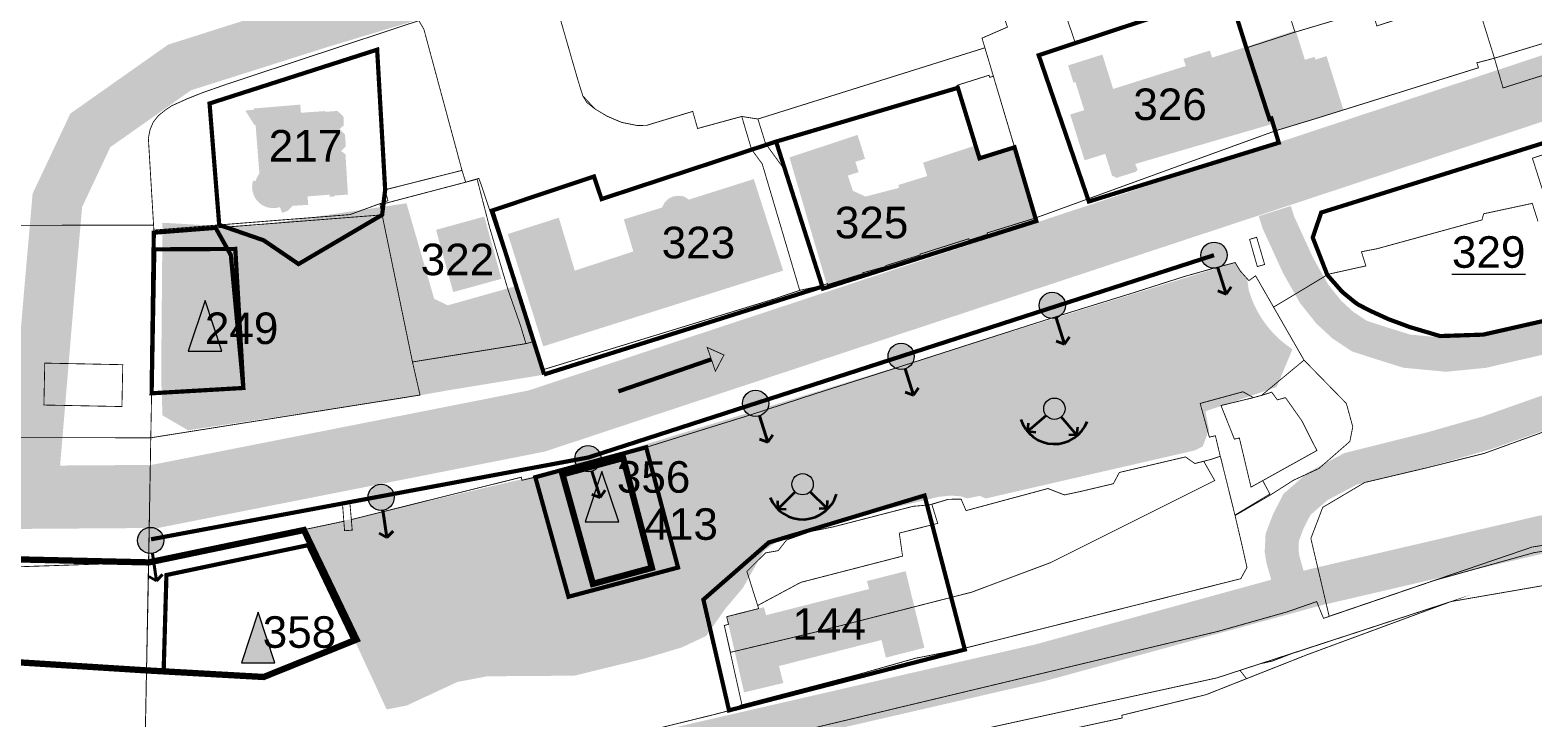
# Model space of a CAD drawing. Header units: millimetres. Extents: x 21689 to 31331, y 37531 to 43751.
# Drawn here: x 27218.5 to 27575.8, y 42110.8 to 42274.4 of the extents above; entities that cross this region are included whole.
import ezdxf

# ---------------------------------------------------------------- set-up
doc = ezdxf.new("R2010")
doc.units = ezdxf.units.MM
doc.linetypes.add('g5_01x0_5', pattern=[0.75, 0.5, -0.25])
doc.linetypes.add('g5_084', pattern=[0.4, 0.2, -0.2])
for name, color, linetype, lineweight, transparency in [('0.1 ОКН', 1, 'Continuous', 9, 0.4), ('00 Дороги', 252, 'Continuous', 9, 0.2), ('24. ценная дореволюц постройка', 192, 'Continuous', 13, 0.4)]:
    doc.layers.add(name, color=color, linetype=linetype, lineweight=lineweight, transparency=transparency)
for name, color, linetype, lineweight in [('0.15 - Видовые раскрытия', 22, 'Continuous', 9), ('00 границы ОКН', 1, 'Continuous', 40), ('00 номер ОКН', 7, 'Continuous', 15), ('00 Разраб границы', 5, 'g5_084', 50), ('CONTUR', 150, 'Continuous', 9)]:
    doc.layers.add(name, color=color, linetype=linetype, lineweight=lineweight)
doc.layers.add('00 Парки и скверы', color=114, linetype='Continuous', lineweight=9, true_color=0x00a945, transparency=0.5)
doc.styles.get("Standard").update_dxf_attribs({"font": 'arial.ttf'})
doc.linetypes.add('474_2', pattern='A,1,-0.5,[222,geobl2.shx,S=0.1,R=0,X=0,Y=0],-0.5,3', length=5)

# ---------------------------------------------------------------- blocks, each defined once
blk = doc.blocks.new('участки все')
at = {"layer": 'CONTUR', "const_width": 0.2}
for points in [[(4896.347487350002, 4462.18804601), (4868.142765889999, 4472.989903169997), (4850.255750190001, 4480.373783289993), (4824.251275599999, 4489.231949539993), (4781.350970420001, 4502.938814519999), (4765.83287279, 4505.026408469995), (4749.703738880001, 4506.3933549), (4732.89011245, 4506.16077491), (4726.997385090002, 4505.330990789996), (4722.748259560002, 4504.736043629993), (4705.370773009999, 4502.292087519999), (4669.605820690001, 4496.099632279999), (4613.917594790001, 4477.942154659999), (4501.711206980002, 4453.389942619993)], [(4501.966031100001, 4462.196080949994), (4614.116727240001, 4488.989152569993), (4630.567807440002, 4493.627302609995), (4637.665520760001, 4496.088645339994), (4639.284672360001, 4492.113839239995), (4665.86369333, 4501.186945909998), (4689.293784429999, 4507.718251989994), (4710.17562148, 4511.098559169993), (4736.764506190001, 4513.631486169994), (4756.808556, 4512.584602219998), (4782.3408151, 4508.153679529998), (4805.340030700001, 4502.871535739999), (4824.329404660002, 4497.600784209993), (4831.718142839999, 4493.597646179995), (4832.77769694, 4494.221426439995), (4837.829375609999, 4491.064072549998), (4886.78132368, 4473.544545449993), (4911.293995510001, 4464.56922089)], [(4692.749164259999, 4602.775732109999), (4688.959674220001, 4601.503745959998), (4693.425216539999, 4587.495319849994)], [(4690.279865110002, 4586.493472579998), (4688.925553050001, 4590.784225049996), (4677.367642590001, 4588.311172009999), (4676.96522881, 4586.84732719), (4652.100566569999, 4580.01798828), (4648.30919122, 4579.276032829999), (4649.357659630001, 4575.909966379994), (4640.42741076, 4573.936684079999), (4627.417615990001, 4566.115836699995), (4623.141438590002, 4573.551337969998), (4621.554043849999, 4572.415636869998), (4619.46943162, 4574.727562899999), (4618.290017880001, 4576.725628649998), (4613.249437239999, 4575.382796409998), (4606.098471820001, 4573.362272119993), (4593.60734876, 4569.373499339999), (4574.908716829999, 4563.589757929999), (4555.332936860002, 4557.339443359997), (4536.278873279999, 4551.201140959994), (4518.713040509999, 4545.600055029994), (4502.913996750002, 4540.441920459998), (4487.802143460001, 4535.753266489999), (4476.08619749, 4532.102624539999), (4458.099645190002, 4527.107980949994), (4448.706283440002, 4524.931785889996), (4448.55749418, 4525.664067309997), (4408.153107580001, 4515.592621939998), (4407.787188800001, 4519.778244159999), (4406.034070019999, 4519.57508391), (4406.366934330002, 4515.189966789999), (4359.986977290001, 4505.41000787), (4360.470664669999, 4535.042747059997), (4424.48652378, 4545.202692779996), (4422.686970760001, 4553.070281679996), (4449.663804359999, 4557.427277119997), (4451.48104205, 4557.899456739993), (4453.690251150001, 4551.315602379996), (4454.150910820001, 4551.358549719997), (4508.51588916, 4567.996277679994), (4514.748139290001, 4570.100868899993), (4520.055597730002, 4571.239614669997), (4521.372643910003, 4571.699452209999), (4521.439260290001, 4571.478431299998), (4529.83927941, 4574.089835209997), (4529.772203820001, 4574.280863009997), (4535.34572507, 4575.815536899994), (4535.288647190002, 4576.006411629998), (4543.407046650002, 4578.512126589994), (4543.33997108, 4578.703154389994), (4554.946246920001, 4582.375473449996), (4555.051170320003, 4582.043865569998), (4559.4225181, 4583.436944419998), (4559.297293160001, 4583.748863029999), (4570.791757040002, 4587.302893159998), (4627.799191980001, 4608.020170489996), (4637.283246440001, 4610.894976789998), (4676.129204569999, 4623.030274519995), (4675.757050600001, 4624.195977149997), (4679.924004190001, 4625.302183279993), (4681.975744880001, 4618.23074128), (4733.043492960002, 4634.398929999996)], [(4615.004679680001, 4640.386197959997), (4580.36479005, 4628.646504329998), (4576.27022536, 4640.75924688)], [(4564.146854820003, 4632.704827649999), (4558.09660172, 4630.077448949982), (4566.05812088, 4603.395437359998), (4566.05812088, 4603.395437359998), (4570.791757040002, 4587.302893159998), (4627.799191980001, 4608.020170489996), (4626.90456413, 4610.983880149993), (4626.432376250003, 4610.841108989997), (4620.94131772, 4627.755251249982), (4632.488677060002, 4631.498470399995), (4630.029890990001, 4639.416149029996)], [(4722.394237200002, 4547.581633009999), (4677.495223739999, 4531.328986919993), (4663.391058360001, 4527.794911629993), (4649.089234580002, 4524.413862909997), (4639.098601150002, 4518.49679782), (4636.285339990001, 4511.099838789996), (4640.63201728, 4492.593213089996), (4688.894392270002, 4509.064372219996), (4709.774086400001, 4512.304711579999)], [(4455.898610610002, 4641.342209259994), (4460.380266030003, 4625.77352042), (4462.080308349999, 4619.897464679983), (4463.195546369999, 4616.320373269998), (4464.141750639999, 4614.765879209997), (4466.10802671, 4613.21576735998), (4468.971799950002, 4611.501913639979), (4472.429417440002, 4610.038969039996), (4476.10800774, 4609.292644559995), (4478.358715310001, 4609.33818531), (4489.319476840003, 4612.650385639979), (4490.477202900001, 4608.582641749999), (4499.113494090001, 4610.95042655), (4500.971181640001, 4611.451986679997), (4503.281993520002, 4603.666571799979), (4505.848122850002, 4600.147267239983), (4514.748139290001, 4570.100868899993), (4508.51588916, 4567.996277679994), (4454.150910820001, 4551.358549719981), (4453.690251150001, 4551.315602379996), (4438.92623239, 4595.47185134), (4438.455478700001, 4596.729064689992), (4435.34149594, 4595.816736929999), (4434.464566899998, 4598.63017633), (4425.39832918, 4632.189143039999)], [(4722.394237200002, 4547.581633009999), (4677.495223739999, 4531.328986919993), (4663.391058360001, 4527.794911629993), (4649.089234580002, 4524.413862909997), (4639.098601150002, 4518.49679782), (4636.285339990001, 4511.099838789996), (4640.631711140001, 4492.573217699995), (4639.284672360001, 4492.113839239995), (4637.665520760001, 4496.088645339994), (4630.567807440002, 4493.627302609995), (4614.116727240001, 4488.989152569993), (4501.966031100001, 4462.196080949994)], [(4459.813261720003, 4460.721438199994), (4494.293282210001, 4469.203583439994), (4499.09238848, 4470.450114069993), (4500.028450490001, 4470.845784609998), (4500.607350430001, 4471.426924199993), (4528.790443360001, 4478.805469629995), (4542.238744640002, 4482.609590629996), (4547.083399930001, 4483.565422289998), (4553.443371400001, 4484.868055669998), (4619.6188296, 4501.5349671), (4621.089828800002, 4504.21245703), (4619.807239720001, 4509.922117819995), (4618.258644360001, 4516.545855129996), (4626.784764399999, 4521.515338749996), (4632.076826110002, 4524.914329989996), (4638.179974120001, 4527.730900719994), (4645.558711230001, 4534.177956759995), (4646.242140220001, 4537.667507709993), (4644.716851730001, 4543.200883339996), (4634.654569270002, 4553.504983369996), (4627.417615990001, 4566.115836699995), (4640.185016890002, 4573.780394589994), (4643.772642710002, 4569.705449589994), (4646.804740100001, 4567.229016669997), (4647.616285570002, 4566.67658929), (4650.15595027, 4565.347700499994), (4654.684133509999, 4563.268363619994), (4658.40306728, 4561.891419609994), (4659.735411429999, 4561.391018839997), (4667.002351390001, 4559.229750299993), (4677.257644540001, 4559.57273919), (4691.296466110001, 4562.757812229996)], [(4459.813261720003, 4460.721438199994), (4494.293282210001, 4469.203583439994), (4499.09238848, 4470.450114069993), (4500.038448189999, 4470.845631549994), (4500.607350430001, 4471.426924199993), (4501.01893994, 4471.530623169994), (4496.82819516, 4490.424869589995), (4497.83209815, 4490.67950079), (4497.39006446, 4492.506276679996), (4497.39006446, 4492.506276679996), (4504.98955038, 4494.429935679996), (4502.194923380001, 4503.272761909997), (4506.642338000001, 4507.674690779997), (4509.64037561, 4508.198792459996), (4511.63941661, 4510.748198099995), (4517.330106770002, 4512.751081169997), (4522.77722666, 4513.867689359998), (4541.712026690002, 4518.747814199996), (4545.607254930001, 4519.088178689999), (4550.087658880001, 4520.419588329998), (4553.128031259999, 4520.443039489997), (4554.29642459, 4517.72513916), (4573.77691552, 4522.9769103), (4577.67366584, 4521.457243369994), (4581.46596017, 4522.259185729999), (4589.314468690001, 4524.119030809997), (4590.755475059999, 4526.796980069994), (4606.472180889999, 4530.496368339998), (4608.6880929, 4528.922435369997), (4612.522979910002, 4529.893726199996), (4614.734566040002, 4530.649869329994), (4613.57924042, 4535.527578349996), (4612.645933850003, 4535.311866659998), (4612.154056720003, 4535.189396939997), (4609.966890200001, 4543.212917169999), (4620.149405870001, 4545.987031079996), (4622.61801545, 4544.589229919998), (4624.54614542, 4545.119711819999), (4634.654569270002, 4553.504983369996), (4623.141438590002, 4573.551337969998), (4621.554043849999, 4572.415636869998), (4619.46943162, 4574.727562899999), (4618.290017880001, 4576.725628649998), (4613.249437239999, 4575.382796409998), (4606.098471820001, 4573.362272119993), (4593.60734876, 4569.373499339999), (4574.908716829999, 4563.589757929999), (4555.332936860002, 4557.339443359997), (4536.278873279999, 4551.201140959994), (4518.713040509999, 4545.600055029994), (4502.913996750002, 4540.441920459998), (4487.802143460001, 4535.753266489999), (4476.08619749, 4532.102624539999), (4458.099645190002, 4527.107980949994), (4448.706283440002, 4524.931785889996), (4448.55749418, 4525.664067309997), (4408.153107580001, 4515.592621939998), (4408.36463009, 4513.079371529995), (4406.542598859999, 4512.947266649994), (4406.366934330002, 4515.189966789999), (4359.986977290001, 4505.41000787), (4358.94511339, 4453.035703489994)], [(4384.482807770001, 4423.484576919996), (4591.43165799, 4468.416377429996), (4591.331479579999, 4469.057913919998), (4611.376632520001, 4473.961040379996), (4635.361916920003, 4483.443861299995), (4669.605820690001, 4496.099632279999), (4705.370773009999, 4502.292087519999), (4732.89011245, 4506.16077491), (4749.703738880001, 4506.3933549), (4765.83287279, 4505.026408469995), (4781.350970420001, 4502.938814519999), (4824.251275599999, 4489.231949539993), (4850.255750190001, 4480.373783289993), (4868.142765889999, 4472.989903169997), (4896.347487350002, 4462.18804601)]]:
    blk.add_lwpolyline(points, dxfattribs=at)
for points in [[(4456.77217173, 4638.308820459999), (4563.69132939, 4673.491980109997), (4574.259262000003, 4641.350038469994), (4564.19707102, 4637.944081679997), (4564.569531199999, 4636.798374099998), (4562.941178740002, 4636.253302729993), (4564.146854820003, 4632.704827649999), (4558.09660172, 4630.077448949982), (4558.781382870002, 4627.776954499998), (4504.811877880001, 4610.843180919998), (4500.971181640001, 4611.451986679997), (4490.477202900001, 4608.582641749999), (4489.319476840003, 4612.650385639979), (4478.358715310001, 4609.33818531), (4476.10800774, 4609.292644559995), (4472.429417440002, 4610.038969039996), (4468.971799950002, 4611.501913639979), (4466.10802671, 4613.21576735998), (4463.195546369999, 4616.320373269998), (4462.080308349999, 4619.897464679983), (4460.380266030003, 4625.77352042), (4456.77217173, 4638.308820459999)], [(4584.855871530002, 4656.147861929981), (4604.570854109999, 4662.346039559998), (4606.651696119999, 4661.0941752), (4608.929745800003, 4661.619299029997), (4609.13112545, 4661.056213379998), (4610.276220629999, 4661.38868264998), (4615.318485409999, 4662.841488479993), (4619.484572540001, 4652.78766052), (4622.861699690002, 4651.945951059999), (4622.463877770002, 4650.782037049998), (4614.52141013, 4648.663632159979), (4615.160029360002, 4646.613845829997), (4613.250976170002, 4646.023072089993), (4615.004679680001, 4640.386197959997), (4580.36479005, 4628.646504329998), (4576.27022536, 4640.75924688), (4574.641872930002, 4640.214175549998), (4574.259262000003, 4641.350038469994), (4573.686187500003, 4643.10882021), (4577.334320990001, 4652.78300702), (4580.756145440002, 4654.860625749999), (4584.855871530002, 4656.147861929981)], [(4328.41415557, 4585.573792629999), (4361.13460813, 4585.592828559994), (4359.891821380002, 4606.311957379999), (4360.30265442, 4608.325677169996), (4361.080341150002, 4610.133779229996), (4362.324093260002, 4611.684744339997), (4363.86303135, 4612.921188469998), (4365.509801200001, 4614.015980929995), (4369.124846270002, 4615.65064072), (4372.797275330002, 4617.114421069993), (4378.39737645, 4619.078690159994), (4424.199685080003, 4634.237504619996), (4420.75282659, 4646.200334569999), (4405.71202422, 4641.580596079999), (4396.668379040002, 4640.039052119995), (4382.811590960002, 4635.681186429996), (4382.030200050001, 4638.203162139994), (4375.0311483, 4661.780435959998), (4347.8474179, 4657.626615449998), (4319.71326453, 4647.567316359992), (4324.478312040002, 4628.954267999993), (4326.680785570003, 4621.930512009996), (4329.007600790002, 4622.374889469996), (4328.41415557, 4585.573792629999)], [(4679.924004190001, 4625.302183279979), (4679.74307914, 4625.894955759998), (4676.883676960001, 4635.078772219997), (4727.639709040002, 4650.481728529979), (4731.001951670001, 4640.830212499997), (4679.924004190001, 4625.302183279979)], [(4641.841230800004, 4634.275289039979), (4650.850648120002, 4636.847360319996), (4651.951448660002, 4632.980490419998), (4664.321832820002, 4636.921108909999), (4675.05835405, 4639.95673886998), (4676.291219480001, 4636.877850419995), (4676.883676960001, 4635.078772219997), (4679.74307914, 4625.894955759998), (4679.924004190001, 4625.302183279979), (4675.75720367, 4624.205974849996), (4676.119206870001, 4623.030427589983), (4637.283246440001, 4610.894976789998), (4627.799191980001, 4608.020170489996), (4626.90456413, 4610.983880149993), (4626.432376250003, 4610.841108989997), (4620.94131772, 4627.755251249982), (4632.488677060002, 4631.498470399995), (4641.841230800004, 4634.275289039979)], [(4731.001951670001, 4640.830212499997), (4733.043492960002, 4634.398929999996), (4681.975744880001, 4618.23074128), (4679.924004190001, 4625.302183279979), (4731.001951670001, 4640.830212499997)], [(4359.891821380002, 4606.311957379999), (4360.30265442, 4608.325677169996), (4361.080341150002, 4610.133779229996), (4362.324093260002, 4611.684744339997), (4363.86303135, 4612.921188469998), (4365.509801199998, 4614.015980929995), (4369.124846270002, 4615.65064072), (4372.797275330002, 4617.114421069978), (4378.39737645, 4619.078690159994), (4424.199685080003, 4634.237504619996), (4425.39832918, 4632.189143039999), (4434.464566899998, 4598.63017633), (4416.19389504, 4594.019887019996), (4416.853936080002, 4591.409769119978), (4407.803346460001, 4588.108321989981), (4361.206831359999, 4584.431717119979), (4359.891821380002, 4606.311957379999)], [(4521.439260290001, 4571.478431299998), (4521.372643910003, 4571.699452209999), (4520.055597730002, 4571.239614669997), (4511.353125860001, 4598.512975649995), (4506.63265798, 4605.015277579994), (4504.811877880001, 4610.843180919998), (4558.781382870002, 4627.776954499998), (4560.79787858, 4621.016051269995), (4559.92363962, 4620.739435129995), (4559.76148533, 4621.251920039997), (4552.144654710001, 4618.848527249997), (4552.296964370001, 4618.346193099983), (4556.48915415, 4604.771948969996), (4557.499009430001, 4601.496473249979), (4565.82904408, 4604.108947749999), (4566.05812088, 4603.395437359998), (4570.791757040002, 4587.302893159998), (4559.297293160001, 4583.748863029999), (4559.4225181, 4583.436944419998), (4555.051170320003, 4582.043865569998), (4554.946246920001, 4582.375473449996), (4543.33997108, 4578.703154389979), (4543.407046650002, 4578.512126589994), (4535.288647190002, 4576.006411629983), (4535.34572507, 4575.815536899979), (4529.772203820001, 4574.280863009982), (4529.83927941, 4574.089835209997), (4521.439260290001, 4571.478431299998)], [(4552.144654710001, 4618.848527249997), (4559.76148533, 4621.251920039997), (4559.92363962, 4620.739435129995), (4560.79787858, 4621.016051269995), (4565.82904408, 4604.108947749999), (4557.499009430001, 4601.496473249979), (4556.48915415, 4604.771948969996), (4552.296964370001, 4618.346193099983), (4552.144654710001, 4618.848527249997)], [(4414.979515369999, 4590.468462879995), (4429.00600474, 4594.153728399994), (4434.006137800003, 4595.467180239997), (4438.062506870003, 4596.53508035998), (4441.007596570002, 4585.109936239998), (4445.4096838, 4570.222468919993), (4448.369783460003, 4561.73710911), (4449.663957430002, 4557.437274819997), (4422.686970760001, 4553.070281679996), (4414.979515369999, 4590.468462879995)], [(4361.187343330002, 4583.81201247), (4415.472503799999, 4588.050903539995), (4422.686970760001, 4553.070281679996), (4424.48652378, 4545.202692779996), (4360.470664669999, 4535.042747059997), (4361.30668637, 4579.850165939999), (4361.187343330002, 4583.81201247)], [(4328.41415557, 4585.573792629999), (4361.13460813, 4585.592828559994), (4361.30668637, 4579.850165939999), (4360.470664669999, 4535.042747059997), (4327.461043980002, 4535.078134409996), (4328.41415557, 4585.573792629999)], [(4621.71420292, 4582.223226069997), (4623.391778200002, 4582.71754374), (4625.292740979999, 4576.248411959997), (4623.545181820001, 4575.755165759998), (4621.71420292, 4582.223226069997)], [(4621.71420292, 4582.223226069997), (4623.391778200002, 4582.71754374), (4625.292740979999, 4576.248411959997), (4623.545181820001, 4575.755165759998), (4621.71420292, 4582.223226069997)], [(4335.262391430002, 4552.798781079997), (4353.806757820002, 4552.424858599995), (4353.614310340002, 4542.467756269995), (4335.059793160001, 4542.83183363), (4335.262391430002, 4552.798781079997)], [(4335.262391430002, 4552.798781079997), (4353.806757820002, 4552.424858599995), (4353.614310340002, 4542.467756269995), (4335.059793160001, 4542.83183363), (4335.262391430002, 4552.798781079997)], [(4609.966890200001, 4543.212917169999), (4620.149405870001, 4545.987031079996), (4622.61801545, 4544.589229919998), (4614.919319910001, 4542.71709169), (4618.097023919999, 4534.728406269998), (4618.347884800001, 4534.784565739996), (4619.28119135, 4535.000277429993), (4620.436516960002, 4530.122568479994), (4622.05218767, 4523.307803399999), (4624.835890320002, 4524.855190599999), (4626.537117970001, 4521.669130939997), (4618.230488090001, 4516.666286719999), (4614.79271541, 4530.528978539995), (4614.734566040002, 4530.649869329994), (4613.57924042, 4535.527578349996), (4612.645933850003, 4535.311866659998), (4612.154056720003, 4535.189396939997), (4609.966890200001, 4543.212917169999)], [(4637.72560713, 4532.017875079996), (4636.695852560001, 4533.993649189993), (4634.212057730001, 4538.97169767), (4630.248096179999, 4544.592410769997), (4628.319966229999, 4544.061928879993), (4626.967836250002, 4545.882638089999), (4624.54614542, 4545.119711819999), (4622.61801545, 4544.589229919998), (4614.919319910001, 4542.71709169), (4618.097023919999, 4534.728406269998), (4618.347884800001, 4534.784565739996), (4619.28119135, 4535.000277429993), (4620.436516960002, 4530.122568479994), (4622.05218767, 4523.307803399999), (4637.72560713, 4532.017875079996)], [(4326.889769860001, 4504.296727969995), (4359.916993360002, 4505.411079339995), (4360.470664669999, 4535.042747059997), (4327.471041690001, 4535.077981339993), (4326.889769860001, 4504.296727969995)], [(4546.15927141, 4519.219727749994), (4550.087658880001, 4520.419588329998), (4553.128031259999, 4520.443039489997), (4554.29642459, 4517.72513916), (4573.77691552, 4522.9769103), (4577.67366584, 4521.457243369994), (4581.46596017, 4522.259185729999), (4589.314468690001, 4524.119030809997), (4590.755475059999, 4526.796980069994), (4606.472180889999, 4530.496368339998), (4608.6880929, 4528.922435369997), (4610.816176890002, 4529.449855989994), (4613.426220180001, 4524.879876109997), (4574.367011750001, 4505.347799439994), (4555.6194064, 4498.324799039997), (4518.89551496, 4488.937007929998), (4498.29017964, 4484.022457369996), (4496.82819516, 4490.424869589995), (4497.83209815, 4490.67950079), (4497.39006446, 4492.506276679996), (4504.98955038, 4494.429935679996), (4504.760779480002, 4495.163441509998), (4514.994929650002, 4500.656779139993), (4539.2007176, 4506.906210699999), (4538.42449045, 4512.378119109999), (4547.56989735, 4514.688110749994), (4546.15927141, 4519.219727749994)], [(4406.034070019999, 4519.57508391), (4407.787188800001, 4519.778244159999), (4408.36463009, 4513.079371529995), (4406.542598859999, 4512.947266649994), (4406.034070019999, 4519.57508391)], [(4325.625089960001, 4436.715755019998), (4358.754964440002, 4443.228566859994), (4359.916993360002, 4505.411079339995), (4326.889769860001, 4504.296727969995), (4325.625089960001, 4436.715755019998)], [(4619.425110290001, 4479.737841199996), (4624.339547110001, 4481.332606989999), (4626.747566500002, 4481.855741969993), (4626.897991180001, 4481.883439049997), (4627.068870459999, 4481.940823099998), (4627.189455110001, 4481.978977089995), (4627.90357758, 4482.248044869993), (4631.70612684, 4483.719833279996), (4633.203437250002, 4484.196911169994), (4640.610772960001, 4486.633513569999), (4669.605820690001, 4496.099632279999), (4635.361916920003, 4483.443861299995), (4620.984896270001, 4477.763952289999), (4619.425110290001, 4479.737841199996)]]:
    blk.add_lwpolyline(points, close=True, dxfattribs=at)
blk = doc.blocks.new('трасса вид раскр')
at = {"layer": '0.15 - Видовые раскрытия', "transparency": 33554687}
h = blk.add_hatch(color=256, dxfattribs=at)
h.dxf.hatch_style = 1
h.paths.add_polyline_path([(-2.77140992528075, -1.425612994971743, 1), (2.771409925364423, 1.425612994906259, 1)])
at = {"layer": '0.15 - Видовые раскрытия', "lineweight": 40}
for p, q in [((1.417292102341889, -2.775690191636385), (4.42276524884437, -8.61836849082465)), ((4.42276524884437, -8.61836849082465), (5.300357803174847, -6.70244308567635)), ((4.42276524884437, -8.61836849082465), (2.353760143574618, -8.218172634020448))]:
    blk.add_line(p, q, dxfattribs=at)
at = {"layer": '0.15 - Видовые раскрытия'}
blk.add_circle((0, 0), 3.116582324510424, dxfattribs=at)
blk = doc.blocks.new('Точки и сектора раскрытия панорам 2')
at = {"layer": '0.15 - Видовые раскрытия', "transparency": 33554687}
h = blk.add_hatch(color=256, dxfattribs=at)
h.dxf.hatch_style = 1
h.paths.add_polyline_path([(2487.477316184839, 126.6628727299903, 1), (2492.548141737039, 126.6628727299903, 1)])
at = {"layer": '0.15 - Видовые раскрытия', "lineweight": 35}
for p, q in [((2481.768910014671, 126.6628727299903), (2483.065464844786, 128.0597091584277)), ((2481.768910014671, 126.6628727299903), (2487.477316184839, 126.6628727299903)), ((2481.768910014671, 126.6628727299903), (2483.065464844786, 125.2660363015529)), ((2490.012728960937, 118.4190537837203), (2490.012728960941, 124.1274599538883)), ((2490.012728960941, 118.4190537837203), (2488.615892532504, 119.7156086138347)), ((2490.012728960941, 118.4190537837203), (2491.409565389378, 119.7156086138347))]:
    blk.add_line(p, q, dxfattribs=at)
at = {"layer": '0.15 - Видовые раскрытия'}
blk.add_circle((2490.012728960941, 126.6628727299903), 2.535412776100201, dxfattribs=at)
at = {"layer": '0.15 - Видовые раскрытия', "lineweight": 35}
blk.add_arc((2490.012728960941, 126.6628727299903), 8.37413058671882, 157.1942106045952, 298.3722397965096, dxfattribs=at)
blk = doc.blocks.new('стрелка вид улицы')
at = {"layer": '0.15 - Видовые раскрытия', "linetype": '474_2'}
h = blk.add_hatch(color=256, dxfattribs=at)
h.dxf.hatch_style = 1
h.paths.add_polyline_path([(-23.3598505857517, -2.990916374132211), (-23.3598505857517, 2.990916374132211), (-26.53637324067677, 0)])
at = {"layer": '0.15 - Видовые раскрытия', "const_width": 0.2}
blk.add_lwpolyline([(-23.3598505857517, -2.990916374132211), (-23.3598505857517, 2.990916374132211), (-26.53637324067677, 0), (-23.3598505857517, -2.990916374132211)], dxfattribs=at)
at = {"layer": '0.15 - Видовые раскрытия', "linetype": '474_2', "const_width": 1}
blk.add_lwpolyline([(-23.3598505857517, 0), (0, 0)], dxfattribs=at)

msp = doc.modelspace()

# ---------------------------------------------------------------- hatches: boundary and pattern name
at = {"layer": '0.1 ОКН', "transparency": 33554585}
h = msp.add_hatch(color=1, dxfattribs=at)
h.dxf.hatch_style = 1
h.paths.add_polyline_path([(27507.44, 42270.28999999999), (27512.51876638448, 42253.17611145565), (27513.6049469062, 42253.52217603494), (27514.09308686302, 42252.0912669775), (27481.25983479062, 42242.50803947692), (27481.85057021016, 42241.10723301419), (27481.41, 42240.65), (27476.64, 42239.16), (27476.59, 42239.34999999999), (27476, 42239.63), (27475.81, 42239.58), (27474.14, 42244.91999999999), (27469.24, 42243.37), (27465.8, 42254.26999999999), (27469.14, 42255.32), (27467.04, 42262), (27466.58, 42261.86), (27465.31, 42265.94), (27473.46, 42268.52), (27476.02, 42260.35), (27493.29, 42265.81), (27492.75, 42267.5), (27499.01, 42269.48), (27499.54, 42267.8)])
h = msp.add_hatch(color=1, dxfattribs=at)
h.dxf.hatch_style = 1
edge = h.paths.add_edge_path()
edge.add_arc((27276.04437029032, 42237.69041107901), 3.945104227496067, 139.4290487321746, 169.0829085153088)
edge.add_arc((27270.5985643119, 42231.24715955751), 7.360262753654576, 77.6670162506702, 82.6902326811653)
edge.add_arc((27276.33309455451, 42237.03534995976), 5.030731615250465, 162.5061665485421, 288.4495783754362)
edge.add_line((27277.92517012174, 42232.26318525464), (27278.45715500802, 42230.87607233452))
edge.add_line((27278.45715500802, 42230.87607233452), (27279.83426213696, 42231.40188560285))
edge.add_line((27279.83426213696, 42231.40188560285), (27280.92965049842, 42232.56351687271))
edge.add_line((27280.92965049842, 42232.56351687271), (27284.64349387848, 42232.79102673132))
edge.add_line((27284.64349387848, 42232.79102673132), (27284.47601360119, 42234.79507647637))
edge.add_line((27284.47601360119, 42234.79507647637), (27289.72987845312, 42235.20714084986))
edge.add_line((27289.72987845312, 42235.20714084986), (27289.7691809311, 42234.70603005036))
edge.add_line((27289.7691809311, 42234.70603005036), (27290.97329076569, 42234.80046924485))
edge.add_line((27290.97329076569, 42234.80046924485), (27290.95708475877, 42235.00709756711))
edge.add_line((27290.95708475877, 42235.00709756711), (27294.08877784381, 42235.24428485799))
edge.add_line((27294.08877784381, 42235.24428485799), (27293.5027801634, 42244.8424355614))
edge.add_line((27293.5027801634, 42244.8424355614), (27292.4492, 42245.55859999999))
edge.add_line((27292.4492, 42245.55859999999), (27293.5898, 42246.67189999999))
edge.add_line((27293.5898, 42246.67189999999), (27293.39032244928, 42249.54309494695))
edge.add_line((27293.39032244928, 42249.54309494695), (27292.08980000001, 42250.8086))
edge.add_line((27292.08980000001, 42250.8086), (27293.08980000001, 42251.67970000001))
edge.add_line((27293.08980000001, 42251.67970000001), (27293.0293, 42253.76950000001))
edge.add_line((27293.0293, 42253.76950000001), (27291.60940000001, 42255.1289))
edge.add_line((27291.60940000001, 42255.1289), (27288.6602, 42254.9102))
edge.add_line((27288.6602, 42254.9102), (27288.6504, 42255.0898))
edge.add_line((27288.6504, 42255.0898), (27282.9102, 42254.69140000001))
edge.add_line((27282.9102, 42254.69140000001), (27282.75, 42256.6211))
edge.add_line((27282.75, 42256.6211), (27271.75, 42255.7109))
edge.add_line((27271.75, 42255.7109), (27271.7695, 42255.4102))
edge.add_line((27271.7695, 42255.4102), (27269.97070000001, 42255.23830000001))
edge.add_line((27269.97070000001, 42255.23830000001), (27269.78910000001, 42255.07030000001))
edge.add_line((27269.78910000001, 42255.07030000001), (27271.8301, 42251.8008))
edge.add_line((27271.8301, 42251.8008), (27272.13090000001, 42251.78130000001))
edge.add_line((27272.13090000001, 42251.78130000001), (27273.04766458353, 42240.25626420667))
h = msp.add_hatch(color=1, dxfattribs=at)
h.dxf.hatch_style = 1
h.paths.add_polyline_path([(27443.27206321679, 42246.8936191968), (27430.82926309861, 42242.82709154463), (27431.81580789673, 42239.63227179367), (27424.89860543431, 42237.49627332153), (27425.14791533323, 42236.84379565268), (27417.1649748793, 42234.76934118817), (27414.15139531445, 42236.10790150558), (27412.92883520411, 42239.74760103673), (27415.50628550052, 42240.55519269205), (27414.73213386059, 42243.0259182879), (27417.03435897664, 42243.7472737278), (27415.25439178585, 42249.42808646686), (27399.06748728908, 42244.061721124), (27407.98111334954, 42213.69646044371), (27457.67851801907, 42229.44260294435), (27452.46, 42246.45999999999), (27444.18939582025, 42243.87561664737)])
h = msp.add_hatch(color=1, dxfattribs=at)
h.dxf.hatch_style = 1
h.paths.add_polyline_path([(27352.25117606557, 42202.85341779228), (27397.55875623468, 42217.15746979803), (27390.57912734763, 42238.91929992262), (27375.11604058856, 42234.02454905534), (27374.48103413162, 42234.51643775092), (27373.61344760654, 42234.87905824145), (27372.41684689628, 42234.9404742185), (27371.31687860657, 42234.73142433907), (27370.24939966319, 42234.21520905654), (27369.35646895358, 42233.33092550101), (27368.77711470407, 42232.15212660709), (27359.68498046769, 42229.32999962314), (27361.93873462041, 42221.71354795632), (27348.020301, 42217.14079299999), (27344.22024484694, 42229.73845374333), (27341.24194308581, 42228.78221848198), (27332.09453500001, 42225.845285), (27340.52233999999, 42199.150508), (27342.91279206833, 42199.90519745668)])
h = msp.add_hatch(color=1, dxfattribs=at)
h.dxf.hatch_style = 1
h.paths.add_polyline_path([(27326.49941141628, 42230.00466167791), (27330.58210206865, 42215.20992830438), (27319.124, 42212.048), (27315.04130934764, 42226.84273337353)])
h = msp.add_hatch(color=1, dxfattribs=at)
h.dxf.hatch_style = 1
h.paths.add_polyline_path([(27260.11166117301, 42210.03066165957), (27256.11166117301, 42198.03066165957), (27264.11166117301, 42198.03066165957)])
h = msp.add_hatch(color=1, dxfattribs=at)
h.dxf.hatch_style = 1
h.paths.add_polyline_path([(27354.46647398271, 42169.39455655351), (27350.46647398271, 42157.3945565535), (27358.46647398271, 42157.3945565535)])
at = {"layer": '0.1 ОКН', "transparency": 33554636}
h = msp.add_hatch(color=222, dxfattribs=at)
h.dxf.hatch_style = 1
h.paths.add_polyline_path([(27354.46647398271, 42169.39455655351), (27350.46647398271, 42157.3945565535), (27358.46647398271, 42157.3945565535)])
at = {"layer": '0.1 ОКН', "transparency": 33554585}
h = msp.add_hatch(color=1, dxfattribs=at)
h.dxf.hatch_style = 1
h.paths.add_polyline_path([(27396.57310782177, 42123.1264860921), (27420.93366207619, 42129.31816150339), (27421.99708349301, 42125.13423172683), (27431.14531533874, 42127.45942029127), (27426.67613562403, 42145.677429902), (27417.48488908883, 42143.34130837633), (27417.97016347328, 42141.43204275994), (27393.50115229796, 42135.21280106084), (27393.01587791352, 42137.12206667722), (27384.13568986, 42134.86500629), (27388.27657321991, 42116.86385689586), (27397.60081498532, 42119.08307062661)])
h = msp.add_hatch(color=1, dxfattribs=at)
h.dxf.hatch_style = 1
h.paths.add_polyline_path([(27272.74545971636, 42135.90369825675), (27268.74545971636, 42123.90369825675), (27276.74545971636, 42123.90369825675)])
at = {"layer": '00 Парки и скверы'}
h = msp.add_hatch(color=256, dxfattribs=at)
h.dxf.hatch_style = 1
h.paths.add_polyline_path([(27250.00000238474, 42228.5285679116), (27249.68595101679, 42191.75348989296), (27250.00000238474, 42182.72941328875), (27256.078, 42179.19), (27280.34996265204, 42182.82040998184), (27306.02967215929, 42186.55794340554), (27317.79352565198, 42188.67418757024), (27340.76826615264, 42192.41483466394), (27334.08310413125, 42213.47710898583), (27317.80332228, 42208.89246677), (27314.58312445, 42210.47218965), (27308.01288874617, 42233.1640269287), (27271.96488447774, 42227.82545583726), (27262.01257429431, 42227.85812698676)])
h = msp.add_hatch(color=256, dxfattribs=at)
h.dxf.hatch_style = 1
edge = h.paths.add_edge_path()
edge.add_line((27358.79, 42173.932), (27344.857, 42169.737))
edge.add_line((27344.857, 42169.737), (27283.62272940851, 42155.46486471832))
edge.add_line((27283.62272940851, 42155.46486471832), (27295.463, 42129.68389538622))
edge.add_line((27295.463, 42129.68389538622), (27303.29004707221, 42112.8002455105))
edge.add_line((27303.29004707221, 42112.8002455105), (27308.09546011031, 42113.74529115835))
edge.add_line((27308.09546011031, 42113.74529115835), (27320.11543738486, 42119.33885681956))
edge.add_line((27320.11543738486, 42119.33885681956), (27327.18250106211, 42120.68272373359))
edge.add_line((27327.18250106211, 42120.68272373359), (27347.92550064988, 42120.83620979728))
edge.add_line((27347.92550064988, 42120.83620979728), (27364.54045012772, 42124.88978018147))
edge.add_line((27364.54045012772, 42124.88978018147), (27373.36789224605, 42127.50969091329))
edge.add_line((27373.36789224605, 42127.50969091329), (27379.26793091678, 42130.28427602714))
edge.add_line((27379.26793091678, 42130.28427602714), (27383.90187524527, 42136.871))
edge.add_line((27383.90187524527, 42136.871), (27387.99250780046, 42141.69869035017))
edge.add_line((27387.99250780046, 42141.69869035017), (27392.96134349778, 42150.46955507408))
edge.add_line((27392.96134349778, 42150.46955507408), (27397.61441352787, 42153.86430531914))
edge.add_line((27397.61441352787, 42153.86430531914), (27401.4090525343, 42155.31574649059))
edge.add_line((27401.4090525343, 42155.31574649059), (27408.41293444034, 42157.26941383991))
edge.add_line((27408.41293444034, 42157.26941383991), (27420.076226189, 42159.87594791155))
edge.add_line((27420.076226189, 42159.87594791155), (27434.55018114955, 42163.37220975363))
edge.add_line((27434.55018114955, 42163.37220975363), (27437.37329887995, 42163.65179773791))
edge.add_line((27437.37329887995, 42163.65179773791), (27439.61309820556, 42163.50453456745))
edge.add_line((27439.61309820556, 42163.50453456745), (27441.35199485637, 42162.96714848299))
edge.add_line((27441.35199485637, 42162.96714848299), (27444.33530303602, 42163.61319817774))
edge.add_line((27444.33530303602, 42163.61319817774), (27445.70773874025, 42162.96507981391))
edge.add_line((27445.70773874025, 42162.96507981391), (27495.45402005114, 42174.40359661016))
edge.add_line((27495.45402005114, 42174.40359661016), (27497.31735185089, 42175.32722225892))
edge.add_line((27497.31735185089, 42175.32722225892), (27498.79419620337, 42179.27920564301))
edge.add_line((27498.79419620337, 42179.27920564301), (27497.95954075415, 42183.69378888148))
edge.add_line((27497.95954075415, 42183.69378888148), (27514.86569149805, 42189.45237247112))
edge.add_line((27514.86569149805, 42189.45237247112), (27518.66677150972, 42198.45172358884))
edge.add_arc((27532.34905551569, 42219.43816170812), 25.05265416186122, 195.8692387151218, 236.89732330979268, ccw=False)
edge.add_line((27508.25120170276, 42212.58769295301), (27507.91600264404, 42215.06370163763))
edge.add_line((27507.91600264404, 42215.06370163763), (27505.03797596254, 42219.08432381577))
edge.add_line((27505.03797596254, 42219.08432381577), (27358.79, 42173.932))
at = {"layer": '24. ценная дореволюц постройка'}
h = msp.add_hatch(color=192, dxfattribs=at)
h.dxf.hatch_style = 1
h.paths.add_polyline_path([(27507.46880743392, 42270.29845435561), (27519.4162149957, 42274.28048499584), (27521.60126918581, 42267.27335144224), (27523.9088674016, 42267.99293629325), (27524.11240429812, 42267.34022469351), (27526.75575972608, 42268.15642479012), (27530.7903892078, 42255.30751740033), (27514.67603704648, 42250.38243596311), (27513.6049469062, 42253.52217603494), (27512.51876638448, 42253.17611145565)])

# ---------------------------------------------------------------- linework, layer by layer
at = {"layer": '0.1 ОКН', "color": 1}
for points in [[(27260.11166117301, 42210.03066165957), (27256.11166117301, 42198.03066165957), (27264.11166117301, 42198.03066165957)], [(27354.46647398271, 42169.39455655351), (27350.46647398271, 42157.3945565535), (27358.46647398271, 42157.3945565535)], [(27272.74545971636, 42135.90369825675), (27268.74545971636, 42123.90369825675), (27276.74545971636, 42123.90369825675)]]:
    msp.add_lwpolyline(points, close=True, dxfattribs=at)
at = {"layer": '0.15 - Видовые раскрытия', "linetype": '474_2', "const_width": 1}
msp.add_lwpolyline([(27500.00000119236, 42220.82424438031), (27351.22414312655, 42172.71593710853), (27247.28139425192, 42153.26116872777)], dxfattribs=at)
at = {"layer": '0.15 - Видовые раскрытия', "linetype": 'g5_01x0_5', "ltscale": 7, "const_width": 1.5, "flags": 128}
for points in [[(27352.326, 42142.66499999999), (27366.35095441695, 42146.46907982118), (27359.52632902162, 42172.5981874615), (27345.10103833166, 42168.70013220702), (27352.326, 42142.66499999999)], [(27352.326, 42142.66499999999), (27366.35095441695, 42146.46907982118), (27359.52632902162, 42172.5981874615), (27345.10103833166, 42168.70013220702), (27352.326, 42142.66499999999)], [(27246.45335321876, 42122.07341904288), (27274.048, 42120.518), (27296.13960220688, 42129.42456425024), (27283.62272940851, 42155.46486471832), (27246.73260269, 42147.76873678), (27207.98709861797, 42148.65987278341), (27206.771, 42124.575), (27246.45335321876, 42122.07341904288)]]:
    msp.add_lwpolyline(points, dxfattribs=at)
at = {"layer": '00 границы ОКН', "const_width": 1}
for points in [[(27626.19459170146, 42262.46798633184), (27639.25452223912, 42222.92517425304), (27636.39732578302, 42222.06024564162), (27634.7593134086, 42212.81471942958), (27608.22019896, 42206.94450954), (27607.62565496, 42209.91362399), (27605.85101147, 42209.61079331999), (27592.83073985, 42208.29013374), (27585.22314478, 42205.83659924999), (27578.04209151, 42205.11654114), (27564.00326994, 42201.9314681), (27553.74797679, 42201.58847920999), (27546.48103683, 42203.74974774999), (27545.14869268, 42204.25014852), (27541.42975891, 42205.62709252999), (27536.90157567, 42207.70642940999), (27534.36191097, 42209.0353182), (27533.5503655, 42209.58774558), (27530.51826811, 42212.06417849999), (27526.93064229, 42216.13912349999), (27523.46749792348, 42225.02077051249), (27525.48649711114, 42230.95855720459), (27626.19459170146, 42262.46798633184)], [(27338.64325296, 42168.03217207), (27346.52800616, 42139.60132283999), (27372.5745509, 42146.55257628), (27364.99217892, 42175.13879494999), (27338.64325296, 42168.03217207)], [(27250.93657169, 42144.76500151), (27284.61550414, 42151.86940338), (27295.36177026, 42129.41476865), (27274.10824593, 42120.70012226), (27250.2793326, 42122.08495358), (27250.93657169, 42144.76500151)]]:
    msp.add_lwpolyline(points, close=True, dxfattribs=at)
at = {"layer": '00 Дороги', "lineweight": 9}
for points, const_width in [([(26101.40017981792, 42452.89674561738), (26450.07696003211, 42361.4009011919), (26477.24935405352, 42358.65373411356), (26916.67426986527, 42241.41145900216), (27209.67350281484, 42163.18638877787), (27248.19389214355, 42163.45748703402), (27338.91532044485, 42181.37547693658), (27728.05235165043, 42310.07914867069), (27918.42065637314, 42378.4587144378), (27933.17546044337, 42379.47212636464), (28006.40556390723, 42367.7998661212), (28286.20683273766, 42269.92957548071), (28397.39907789952, 42183.59951711787), (28415.8479570162, 42173.45376774945), (28479.18919550348, 42149.6116521392), (28700.41745531966, 42082.6064598298), (28922.81757918245, 42018.06837054406), (28993.36131948431, 42002.36425006381), (29175.44840818376, 42002.36425006381), (29258.5602112523, 41994.53958482329), (29507.75913381944, 41985.47601302081)], 15), ([(27219.59454290134, 42170.27448817656), (27223.00170964722, 42211.00415685052), (27225.00428759333, 42233.8651996856), (27232.84531263708, 42250.50783472504), (27254.0652843968, 42265.4626747736), (27287.30582667395, 42276.00459250653), (27398.31238574821, 42309.45128415642), (27507.65781070573, 42344.20652017876), (27619.10187458584, 42381.55221955937), (27660.97889777257, 42395.82273782745), (27683.64822112919, 42403.256780245), (27684.82036449369, 42406.57589469474)], 12), ([(27514.44706764765, 42231.31736236504), (27515.31369068057, 42228.57483344708), (27520.03711357443, 42218.26340870527), (27523.83120825921, 42211.60124854089), (27527.24948853258, 42207.31518283924), (27530.6055993171, 42204.20933380871), (27534.52105693896, 42201.60040870214), (27539.86596639864, 42199.86114516598), (27545.83239218454, 42197.99762084651), (27555.10826443779, 42197.11775198066), (27563.99573362777, 42197.98739864991), (27584.39943846104, 42202.70896568903)], 8), ([(27593.72197503145, 42188.7326301505), (27577.9678872843, 42183.20441855173), (27564.92131202567, 42178.59285188464), (27551.55653850234, 42174.77638137728), (27539.4645877982, 42171.75500702964), (27532.46398789164, 42170.00578951779), (27524.66786256293, 42165.87128352677), (27519.7356108977, 42161.57775234335), (27517.65556681667, 42157.526037204), (27516.2225734905, 42153.72750769473), (27516.06386124343, 42150.45664320498), (27516.4231288689, 42148.30229292222), (27517.46096351955, 42144.67181870905)], 8), ([(27018.66643455256, 42036.20960413813), (27032.22875765324, 42036.77702545576), (27067.68012746812, 42041.31641089795), (27166.29239456525, 42060.02255381775), (27253.74376527091, 42078.52426770693), (27352.38826288812, 42099.44543843794), (27458.63497941377, 42123.90007227112), (27524.09284872633, 42141.85414395031), (27578.01764668371, 42154.4194878189), (27608.41944931154, 42158.30158304021), (27631.61560283305, 42159.25433348552), (27671.67513348801, 42153.08836708821), (27692.07502898927, 42149.27733550468)], 9)]:
    msp.add_lwpolyline(points, dxfattribs=dict(at, const_width=const_width))
at = {"layer": '00 Разраб границы', "ltscale": 5, "const_width": 1}
for points in [[(27458.32103896612, 42268.37186540891), (27470.24179719737, 42233.59178559976), (27515.39563790919, 42247.56031397223), (27514.54481738, 42250.3788994), (27513.65018953, 42253.34260906), (27513.17800165, 42253.1998379), (27507.68694312, 42270.11398015998), (27503.52367363378, 42283.34593350532), (27501.75030508, 42282.74492687), (27458.32103896612, 42268.37186540891)], [(27458.32103896612, 42268.37186540891), (27470.24179719737, 42233.59178559976), (27515.39563790919, 42247.56031397223), (27514.54481738, 42250.3788994), (27513.65018953, 42253.34260906), (27513.17800165, 42253.1998379), (27507.68694312, 42270.11398015998), (27503.52367363378, 42283.34593350532), (27501.75030508, 42282.74492687), (27458.32103896612, 42268.37186540891)], [(27263.48520777847, 42228.01602669662), (27274.04922455461, 42224.3603961456), (27282.34760319566, 42218.71383377266), (27302.2181292, 42230.40963245), (27302.93952044, 42236.37861593), (27301.03445900731, 42269.68905569576), (27261.18778219162, 42256.89793661882), (27263.48520777847, 42228.01602669662)], [(27263.48520777847, 42228.01602669662), (27274.04922455461, 42224.3603961456), (27282.34760319566, 42218.71383377266), (27302.2181292, 42230.40963245), (27302.93952044, 42236.37861593), (27301.03445900731, 42269.68905569576), (27261.18778219162, 42256.89793661882), (27263.48520777847, 42228.01602669662)], [(27340.69105563798, 42192.45232242467), (27406.88076253374, 42213.34906878742), (27398.09875126, 42240.87170456), (27395.87872235004, 42247.82922775018), (27354.39301416175, 42234.16650769613), (27352.59241772177, 42239.54429804956), (27328.38276517522, 42231.43840114326), (27340.74981103979, 42192.47087208726)], [(27340.69105563798, 42192.45232242467), (27406.88076253374, 42213.34906878742), (27398.09875126, 42240.87170456), (27395.87872235004, 42247.82922775018), (27354.39301416175, 42234.16650769613), (27352.59241772177, 42239.54429804956), (27328.38276517522, 42231.43840114326), (27340.74981103979, 42192.47087208726)], [(27247.93359402092, 42226.17079020624), (27247.4137153671, 42187.98268215696), (27269.22462619831, 42189.24486566406), (27266.25215900726, 42220.84122018724), (27262.63508466829, 42227.31876539653), (27247.93359402092, 42226.17079020624)], [(27248.05231177, 42222.20889485), (27247.4137153671, 42187.98268215696), (27269.22462619831, 42189.24486566406), (27267.31129747986, 42222.30776169666), (27248.05231177, 42222.20889485)]]:
    msp.add_lwpolyline(points, dxfattribs=at)
for points in [[(27452.57466948, 42246.46767666), (27444.24463483, 42243.85520215998), (27439.10035200503, 42260.61845032689), (27395.87872235004, 42247.82922775018), (27406.88076253374, 42213.34906878742), (27407.03311498262, 42212.87159946646), (27457.75022834821, 42228.94082681518), (27457.53738244, 42229.66162207)], [(27452.57466948, 42246.46767666), (27444.24463483, 42243.85520215998), (27439.10035200503, 42260.61845032689), (27395.87872235004, 42247.82922775018), (27406.88076253374, 42213.34906878742), (27407.03311498262, 42212.87159946646), (27457.75022834821, 42228.94082681518), (27457.53738244, 42229.66162207)], [(27338.64430232886, 42168.0282158558), (27346.52905552886, 42139.59736662579), (27372.57560026886, 42146.54862006581), (27364.99322828886, 42175.1348387358), (27338.64430232886, 42168.0282158558)], [(27338.64430232886, 42168.0282158558), (27346.52905552886, 42139.59736662579), (27372.57560026886, 42146.54862006581), (27364.99322828886, 42175.1348387358), (27338.64430232886, 42168.0282158558)], [(27384.69209913284, 42112.58097789231), (27440.74966545451, 42127.05009937784), (27431.18184752947, 42163.67982405765), (27394.13768080781, 42152.49869927385), (27378.60154527345, 42138.92569252878)], [(27384.69209913284, 42112.58097789231), (27440.74966545451, 42127.05009937784), (27431.18184752947, 42163.67982405765), (27394.13768080781, 42152.49869927385), (27378.60154527345, 42138.92569252878)]]:
    msp.add_lwpolyline(points, close=True, dxfattribs=at)

# ---------------------------------------------------------------- block references
at = {"layer": '0.15 - Видовые раскрытия'}
for name, p, rotation in [('трасса вид раскр', (27500.00000119236, 42220.82424438031), 350.2620172504351), ('трасса вид раскр', (27461.5495, 42208.88249999999), 350.2620172504351), ('стрелка вид улицы', (27358.40175647313, 42188.43719637213), 199.0254648367358), ('трасса вид раскр', (27425.61207215945, 42196.77009074442), 350.2620172504351), ('трасса вид раскр', (27391.009, 42185.58080741823), 350.2620172504351), ('трасса вид раскр', (27351.16856853411, 42172.42711211204), 350.2620172504351), ('трасса вид раскр', (27301.98468298873, 42163.242666922), 341.0244974554036), ('трасса вид раскр', (27247.1801760107, 42152.98501065427), 341.0244974554036)]:
    msp.add_blockref(name, p, dxfattribs=dict(at, rotation=rotation))
at = {"layer": '0.15 - Видовые раскрытия', "color": 0, "lineweight": 9}
for p, rotation in [((25645.94916855979, 40476.09660629649), 40.33436687668515), ((25734.65924479988, 40312.83830685663), 45.11185126734078)]:
    msp.add_blockref('Точки и сектора раскрытия панорам 2', p, dxfattribs=dict(at, rotation=rotation))
at = {"layer": 'CONTUR'}
msp.add_blockref('участки все', (22886.7456254, 37642.35872891001), dxfattribs=at)

# ---------------------------------------------------------------- texts
at = {"layer": '00 номер ОКН', "color": 4, "char_height": 7.5, "attachment_point": 1}
for s, width, insert in [('{\\C7;326}', 4.791504829976474, (27480.81111986484, 42260.451755158)), ('{\\C7;217}', 7.5, (27275.25017023503, 42250.58251494208)), ('{\\C7;325}', 4.791504829976474, (27409.85107797938, 42232.33217483411)), ('{\\C7;323}', 4.791504829976474, (27368.68542553409, 42227.5886549937)), ('{\\L\\C1;329}', 7.5, (27556.5609044042, 42225.32444299548)), ('{\\C7;322}', 4.791504829976474, (27311.37248591581, 42223.55573165252)), ('{\\C7;249}', 4.791504829976474, (27260.07887008081, 42207.19225777956)), ('{\\C7;356}', 4.791504829976474, (27358.01815924092, 42171.83675375676)), ('{\\C7;413}', 4.791504829976474, (27364.57858345406, 42160.63655120324)), ('{\\C7;358}', 4.791504829976474, (27273.82527140409, 42134.95855181768)), ('{\\C7;144}', 4.791504829976474, (27399.7608528699, 42136.88053331535))]:
    msp.add_mtext_dynamic_manual_height_columns(s, width=width, gutter_width=12.5, heights=[0], dxfattribs=dict(at, insert=insert))

doc.saveas('drawing.dxf')
